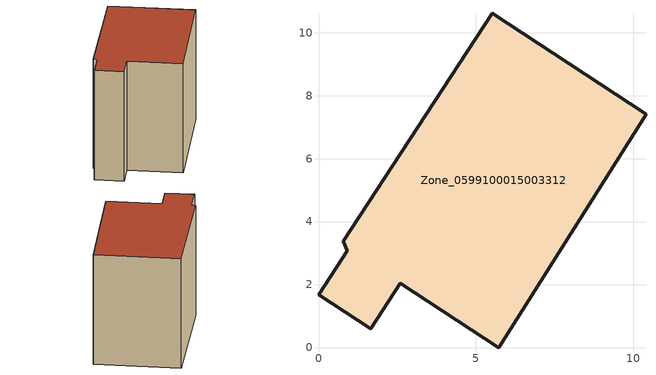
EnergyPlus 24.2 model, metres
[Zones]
Zone_0599100015003312
 floor ground (C_G): 0.91,3.08 0.79,3.38 5.52,10.61 10.4,7.42 5.72,0 2.6,2.04 1.66,0.6 0,1.68 z0.91
 wall outside (C_F): 0.79,3.38 0.91,3.08 0,1.68 1.66,0.6 2.6,2.04 5.72,0 10.4,7.42 5.52,10.61 0.79,3.38 z0.91:8.79
 roof outside (C_R): 1.66,0.6 2.6,2.04 5.72,0 10.4,7.42 5.52,10.61 0.79,3.38 0.91,3.08 0,1.68 z8.79
[BUILDING]
Pand.0599100015003312: North Axis=0; Terrain=City; Loads Convergence Tolerance Value=0.04; Temperature Convergence Tolerance Value=0.4; Solar Distribution=FullExterior; Maximum Number of Warmup Days=25; Minimum Number of Warmup Days=1
[Site:Location]
Rotterdam.The.Hague.AP_ZH_NLD Design_Conditions: Latitude=51.96; Longitude=4.45; Time Zone=1; Elevation=-4.5
[SITE:GROUNDTEMPERATURE:BUILDINGSURFACE]
18, 18, 18, 18, 18, 18, 18, 18, 18, 18, 18, 18
[MATERIAL] Thermal Absorptance=0.9; Solar Absorptance=0.7; Visible Absorptance=0.7
Name | Roughness | Thickness | Conductivity | Density | Specific Heat
G.TC.1965-1974 | MediumSmooth | 0.15 | 0.882353 | 540 | 1210
F.TC.1965-1974 | Rough | 0.3 | 0.697674 | 1920 | 840
R.TC.1965-1974 | MediumRough | 0.2 | 0.232558 | 1500 | 1000
[CONSTRUCTION]
C_G: G.TC.1965-1974
C_F: F.TC.1965-1974
C_R: R.TC.1965-1974
[ZONE]
Zone_0599100015003312: Type=1; Multiplier=1; Ceiling Height=Autocalculate; Volume=Autocalculate; Floor Area=autocalculate; Part of Total Floor Area=Yes
[ZONEINFILTRATION:DESIGNFLOWRATE]
Infil_Zone_0599100015003312: Zone or ZoneList or Space or SpaceList=Zone_0599100015003312; Schedule=AlwaysOn; Design Flow Rate Calculation Method=Flow/Area; Flow Rate per Floor Area=0.003; Constant Term Coefficient=1; Temperature Term Coefficient=0; Velocity Term Coefficient=0; Velocity Squared Term Coefficient=0
[HVACTEMPLATE:ZONE:IDEALLOADSAIRSYSTEM]
Zone_0599100015003312: Maximum Heating Supply Air Temperature=50; Minimum Cooling Supply Air Temperature=13; Maximum Heating Supply Air Humidity Ratio=0.0156; Minimum Cooling Supply Air Humidity Ratio=0.0077; Heating Limit=NoLimit; Cooling Limit=NoLimit; Dehumidification Control Type=ConstantSensibleHeatRatio; Cooling Sensible Heat Ratio=0.7; Dehumidification Setpoint=60; Humidification Control Type=None; Humidification Setpoint=30; Outdoor Air Method=None; Outdoor Air Flow Rate per Person=0.00944; Outdoor Air Flow Rate per Zone Floor Area=0; Outdoor Air Flow Rate per Zone=0; Demand Controlled Ventilation Type=None; Outdoor Air Economizer Type=NoEconomizer; Heat Recovery Type=None; Sensible Heat Recovery Effectiveness=0.7; Latent Heat Recovery Effectiveness=0.65
[ZONECONTROL:THERMOSTAT]
ThermostatControl_Zone_0599100015003312: Zone or ZoneList=Zone_0599100015003312; Control Type Schedule=DualSetpointControlType; Control 1=Thermostat_Zone_0599100015003312; Temperature Difference Between Cutout And Setpoint=0
[THERMOSTATSETPOINT:DUALSETPOINT]
Thermostat_Zone_0599100015003312: Heating Setpoint Temperature Schedule=HeatingSetpoint_Zone_0599100015003312; Cooling Setpoint Temperature Schedule=CoolingSetpoint_Zone_0599100015003312
[SCHEDULE:COMPACT]
HeatingSetpoint_Zone_0599100015003312: Through: 12/31, For: AllDays, Until: 24:00, 21
CoolingSetpoint_Zone_0599100015003312: Through: 12/31, For: AllDays, Until: 24:00, 24
DualSetpointControlType: Through: 12/31, For: AllDays, Until: 24:00, 4
AlwaysOn: Through: 12/31, For: AllDays, Until: 24:00, 1
